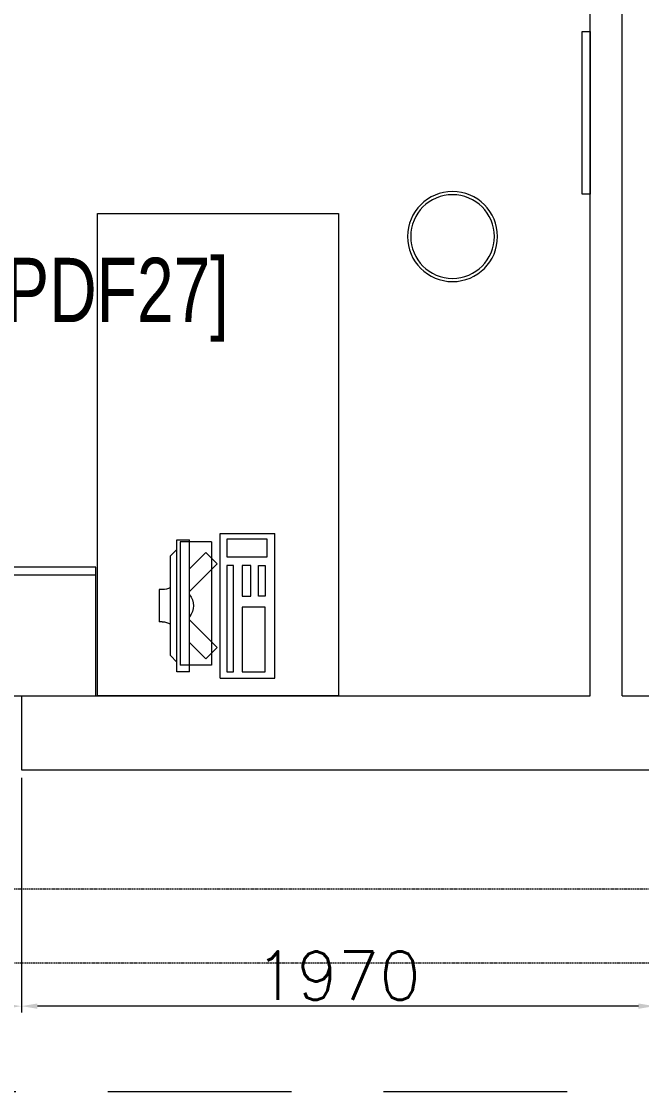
# Model space of a CAD drawing. Header units: millimetres. Extents: x -2143172 to 5255, y -610845 to 279739.
# Drawn here: x -1076125 to -1074197, y -595618 to -592291 of the extents above; entities that cross this region are included whole.
import ezdxf

# ---------------------------------------------------------------- set-up
doc = ezdxf.new("R2010")
doc.units = ezdxf.units.MM
doc.header["$LTSCALE"] = 30
doc.linetypes.add('HIDDEN', pattern=[9.525, 6.35, -3.175])
doc.linetypes.add('HIDDEN2', pattern=[0.1875, 0.125, -0.0625])
doc.layers.get('0').update_dxf_attribs({"lineweight": 5})
doc.layers.get('Defpoints').update_dxf_attribs({"lineweight": 5})
for name, color, linetype, lineweight in [('72_EGR_BASE_TEXT', 7, 'Continuous', 5), ('dims.', 152, 'Continuous', 5), ('LOADING', 163, 'Continuous', 5), ('Proj', 7, 'HIDDEN2', 5), ('Walls', 32, 'Continuous', 5)]:
    doc.layers.add(name, color=color, linetype=linetype, lineweight=lineweight)
doc.styles.add('SIMPLEX', font='SIMPLEX.shx', dxfattribs={"height": 150})
doc.styles.add('X3G_ENTITY_9F38', font='swisscl.ttf', dxfattribs={"height": 0.2})
doc.dimstyles.new('Buk', dxfattribs={"dimtxt": 150, "dimasz": 50, "dimexe": 20, "dimexo": 25, "dimgap": 20, "dimtad": 1, "dimdec": 0, "dimrnd": 5, "dimdsep": 46, "dimtxsty": 'SIMPLEX', "dimcen": 0, "dimdle": 20, "dimclrd": 256, "dimclre": 256, "dimclrt": 256, "dimadec": 0, "dimazin": 0, "dimtfac": 0.0075, "dimtdec": 0, "dimtmove": 1, "dimatfit": 2, "dimldrblk": 'ARCHTICK', "dimfxl": 1, "dimtolj": 1, "dimtzin": 0, "dimlwd": -1, "dimlwe": -1, "dimarcsym": 0})

# ---------------------------------------------------------------- blocks, each defined once
blk = doc.blocks.new('*D740')
at = {"layer": 'Defpoints', "color": 0, "transparency": 16777216}
for p in [(-1076125.4, -594618.1, 0.1), (-1074157, -594618.1, 0.1), (-1076125.4, -595352.5)]:
    blk.add_point(p, dxfattribs=at)
at = {"layer": 'dims.', "linetype": 'Continuous', "transparency": 16777216}
for p, q in [((-1076125.4, -594643.1), (-1076125.4, -595372.5)), ((-1074157, -594643.1), (-1074157, -595372.5))]:
    blk.add_line(p, q, dxfattribs=at)
at = {"layer": 'dims.', "transparency": 16777216}
blk.add_line((-1074207, -595352.5), (-1076075.4, -595352.5), dxfattribs=at)
for points in [[(-1076075.4, -595344.2), (-1076075.4, -595360.8), (-1076125.4, -595352.5)], [(-1074207, -595344.2), (-1074207, -595360.8), (-1074157, -595352.5)]]:
    blk.add_solid(points, dxfattribs=at)
at = {"layer": 'dims.', "transparency": 16777216, "insert": (-1075141.2, -595257.5), "char_height": 150, "attachment_point": 5, "style": 'SIMPLEX'}
blk.add_mtext('\\A1;1970', dxfattribs=at)
blk = doc.blocks.new('_ArchTick')
at = {"color": 0, "linetype": 'ByBlock', "const_width": 0.15}
blk.add_lwpolyline([(-0.5, -0.5), (0.5, 0.5)], dxfattribs=at)
blk = doc.blocks.new('*D741')
at = {"layer": 'Defpoints', "color": 0, "transparency": 16777216}
for p in [(-1077325.4, -594618.1, 0.1), (-1076125.4, -594618.1, 0.1), (-1077325.4, -595352.5)]:
    blk.add_point(p, dxfattribs=at)
at = {"layer": 'dims.', "linetype": 'Continuous', "transparency": 16777216}
for p, q in [((-1077325.4, -594643.1), (-1077325.4, -595372.5)), ((-1076125.4, -594643.1), (-1076125.4, -595372.5))]:
    blk.add_line(p, q, dxfattribs=at)
at = {"layer": 'dims.', "transparency": 16777216}
blk.add_line((-1076175.4, -595352.5), (-1077275.4, -595352.5), dxfattribs=at)
for points in [[(-1077275.4, -595344.2), (-1077275.4, -595360.8), (-1077325.4, -595352.5)], [(-1076175.4, -595344.2), (-1076175.4, -595360.8), (-1076125.4, -595352.5)]]:
    blk.add_solid(points, dxfattribs=at)
at = {"layer": 'dims.', "transparency": 16777216, "insert": (-1076725.4, -595257.5), "char_height": 150, "attachment_point": 5, "style": 'SIMPLEX'}
blk.add_mtext('\\A1;1200', dxfattribs=at)
blk = doc.blocks.new('WM00001-P')
blk.add_circle((0, 0), 0.14)
at = {"color": 8}
blk.add_circle((0, 0), 0.13, dxfattribs=at)
blk = doc.blocks.new('ITCWLS1-P')
for p, q in [((-0.17, 0.45), (-0.17, 0)), ((-0.17, 0.45), (0, 0.45)), ((0, 0.45), (0, 0)), ((-0.3251, 0.38, 0), (-0.3051, 0.4, 0)), ((-0.2651, 0.43, 0), (-0.3051, 0.43, 0)), ((-0.3051, 0.43, 0), (-0.3051, 0.02, 0)), ((-0.2651, 0.43, 0), (-0.2651, 0.02, 0)), ((-0.1496, 0.4305), (-0.1291, 0.4305)), ((-0.1291, 0.4305), (-0.1291, 0.4089)), ((-0.3251, 0.38, 0), (-0.3251, 0.07, 0)), ((-0.3251, 0.07, 0), (-0.3051, 0.05, 0)), ((-0.3051, 0.02, 0), (-0.2651, 0.02, 0)), ((-0.17, 0), (0, 0))]:
    blk.add_line(p, q)
at = {"color": 8, "linetype": 'HIDDEN'}
for p, q in [((-0.197, 0.4094), (-0.295, 0.4094)), ((-0.295, 0.0264), (-0.295, 0.4094)), ((-0.197, 0.0264), (-0.197, 0.4094)), ((-0.197, 0.0264), (-0.295, 0.0264))]:
    blk.add_line(p, q, dxfattribs=at)
at = {"color": 1, "extrusion": (2.48281e-10, 3.18408e-10, -1)}
for p, q in [((-0.2651, 0.3395), (-0.2144, 0.3902)), ((-0.1791, 0.3548), (-0.2144, 0.3902)), ((-0.2651, 0.2688), (-0.1791, 0.3548))]:
    blk.add_line(p, q, dxfattribs=at)
at = {"color": 1}
for p, q in [((-0.3503, 0.275), (-0.3596, 0.275)), ((-0.3596, 0.175), (-0.3596, 0.275)), ((-0.3503, 0.175), (-0.3596, 0.175))]:
    blk.add_line(p, q, dxfattribs=at)
at = {"color": 1, "extrusion": (2.48281e-10, -3.18408e-10, -1)}
for p, q in [((-0.2651, 0.1812), (-0.1791, 0.0952)), ((-0.2651, 0.1105), (-0.2144, 0.0598)), ((-0.1791, 0.0952), (-0.2144, 0.0598))]:
    blk.add_line(p, q, dxfattribs=at)
blk.add_lwpolyline([(-0.1291, 0.4089), (-0.1291, 0.1), (-0.1496, 0.1), (-0.1496, 0.4305)])
for points in [[(-0.1019, 0.4305), (-0.0304, 0.4305), (-0.0304, 0.2294), (-0.1019, 0.2294)], [(-0.1019, 0.1954), (-0.0747, 0.1954), (-0.0747, 0.1), (-0.1019, 0.1)], [(-0.0304, 0.1954), (-0.0508, 0.1954), (-0.0508, 0.1), (-0.0304, 0.1)], [(-0.1496, 0.0727), (-0.0236, 0.0727), (-0.0236, 0.0182), (-0.1496, 0.0182)]]:
    blk.add_lwpolyline(points, close=True)
at = {"color": 250, "linetype": 'Continuous'}
for points in [[(-0.1496, 0.1), (-0.1496, 0.1), (-0.1496, 0.1), (-0.1496, 0.1), (-0.1496, 0.1), (-0.1496, 0.1), (-0.1496, 0.1), (-0.1496, 0.1), (-0.1496, 0.1)], [(-0.1496, 0.1), (-0.1496, 0.1), (-0.1496, 0.1), (-0.1496, 0.1), (-0.1496, 0.1), (-0.1496, 0.1), (-0.1496, 0.1), (-0.1496, 0.1), (-0.1496, 0.1), (-0.1496, 0.1), (-0.1496, 0.1), (-0.1496, 0.1), (-0.1496, 0.1), (-0.1496, 0.1), (-0.1496, 0.1), (-0.1496, 0.1), (-0.1496, 0.1), (-0.1496, 0.1)], [(-0.1496, 0.1), (-0.1496, 0.1), (-0.1496, 0.1), (-0.1496, 0.1), (-0.1496, 0.1), (-0.1496, 0.1), (-0.1496, 0.1), (-0.1496, 0.1), (-0.1496, 0.1), (-0.1496, 0.1)], [(-0.1496, 0.1), (-0.1496, 0.1), (-0.1496, 0.1), (-0.1496, 0.1), (-0.1496, 0.1), (-0.1496, 0.1), (-0.1496, 0.1)], [(-0.1496, 0.1), (-0.1496, 0.1), (-0.1496, 0.1), (-0.1496, 0.1), (-0.1496, 0.1), (-0.1496, 0.1), (-0.1496, 0.1), (-0.1496, 0.1), (-0.1496, 0.1), (-0.1496, 0.1)], [(-0.1496, 0.1), (-0.1496, 0.1), (-0.1496, 0.1), (-0.1496, 0.1), (-0.1496, 0.1), (-0.1496, 0.1), (-0.1496, 0.1), (-0.1496, 0.1), (-0.1496, 0.1), (-0.1496, 0.1), (-0.1496, 0.1), (-0.1496, 0.1), (-0.1496, 0.1), (-0.1496, 0.1), (-0.1496, 0.1)], [(-0.1496, 0.1), (-0.1496, 0.1), (-0.1496, 0.1), (-0.1496, 0.1), (-0.1496, 0.1), (-0.1496, 0.1), (-0.1496, 0.1), (-0.1496, 0.1), (-0.1496, 0.1), (-0.1496, 0.1)], [(-0.1496, 0.1), (-0.1496, 0.1), (-0.1496, 0.1), (-0.1496, 0.1), (-0.1496, 0.1), (-0.1496, 0.1), (-0.1496, 0.1), (-0.1496, 0.1), (-0.1496, 0.1), (-0.1496, 0.1)], [(-0.1496, 0.1), (-0.1496, 0.1), (-0.1496, 0.1), (-0.1496, 0.1), (-0.1496, 0.1), (-0.1496, 0.1), (-0.1496, 0.1), (-0.1496, 0.1), (-0.1496, 0.1), (-0.1496, 0.1), (-0.1496, 0.1), (-0.1496, 0.1), (-0.1496, 0.1), (-0.1496, 0.1), (-0.1496, 0.1), (-0.1496, 0.1), (-0.1496, 0.1), (-0.1496, 0.1), (-0.1496, 0.1), (-0.1496, 0.1), (-0.1496, 0.1), (-0.1496, 0.1), (-0.1496, 0.1), (-0.1496, 0.1), (-0.1496, 0.1), (-0.1496, 0.1), (-0.1496, 0.1), (-0.1496, 0.1), (-0.1496, 0.1), (-0.1496, 0.1), (-0.1496, 0.1), (-0.1496, 0.1), (-0.1496, 0.1), (-0.1496, 0.1), (-0.1496, 0.1), (-0.1496, 0.1), (-0.1496, 0.1), (-0.1496, 0.1), (-0.1496, 0.1), (-0.1496, 0.1), (-0.1496, 0.1), (-0.1496, 0.1), (-0.1496, 0.1), (-0.1496, 0.1), (-0.1496, 0.1), (-0.1496, 0.1), (-0.1496, 0.1), (-0.1496, 0.1), (-0.1496, 0.1), (-0.1496, 0.1), (-0.1496, 0.1), (-0.1496, 0.1), (-0.1496, 0.1), (-0.1496, 0.1)], [(-0.1496, 0.1), (-0.1496, 0.1), (-0.1496, 0.1), (-0.1496, 0.1), (-0.1496, 0.1), (-0.1496, 0.1), (-0.1496, 0.1), (-0.1496, 0.1), (-0.1496, 0.1), (-0.1496, 0.1), (-0.1496, 0.1), (-0.1496, 0.1), (-0.1496, 0.1), (-0.1496, 0.1), (-0.1496, 0.1), (-0.1496, 0.1), (-0.1496, 0.1), (-0.1496, 0.1), (-0.1496, 0.1), (-0.1496, 0.1), (-0.1496, 0.1), (-0.1496, 0.1), (-0.1496, 0.1), (-0.1496, 0.1), (-0.1496, 0.1), (-0.1496, 0.1), (-0.1496, 0.1), (-0.1496, 0.1), (-0.1496, 0.1), (-0.1496, 0.1), (-0.1496, 0.1), (-0.1496, 0.1), (-0.1496, 0.1), (-0.1496, 0.1), (-0.1496, 0.1), (-0.1496, 0.1), (-0.1496, 0.1), (-0.1496, 0.1), (-0.1496, 0.1), (-0.1496, 0.1), (-0.1496, 0.1), (-0.1496, 0.1), (-0.1496, 0.1), (-0.1496, 0.1), (-0.1496, 0.1), (-0.1496, 0.1), (-0.1496, 0.1), (-0.1496, 0.1), (-0.1496, 0.1), (-0.1496, 0.1), (-0.1496, 0.1), (-0.1496, 0.1), (-0.1496, 0.1), (-0.1496, 0.1), (-0.1496, 0.1), (-0.1496, 0.1), (-0.1496, 0.1), (-0.1496, 0.1), (-0.1496, 0.1), (-0.1496, 0.1), (-0.1496, 0.1), (-0.1496, 0.1), (-0.1496, 0.1), (-0.1496, 0.1), (-0.1496, 0.1), (-0.1496, 0.1), (-0.1496, 0.1), (-0.1496, 0.1), (-0.1496, 0.1), (-0.1496, 0.1), (-0.1496, 0.1), (-0.1496, 0.1), (-0.1496, 0.1), (-0.1496, 0.1), (-0.1496, 0.1), (-0.1496, 0.1), (-0.1496, 0.1), (-0.1496, 0.1), (-0.1496, 0.1), (-0.1496, 0.1), (-0.1496, 0.1), (-0.1496, 0.1), (-0.1496, 0.1), (-0.1496, 0.1), (-0.1496, 0.1), (-0.1496, 0.1), (-0.1496, 0.1), (-0.1496, 0.1), (-0.1496, 0.1)], [(-0.1496, 0.1), (-0.1496, 0.1), (-0.1496, 0.1), (-0.1496, 0.1), (-0.1496, 0.1), (-0.1496, 0.1), (-0.1496, 0.1), (-0.1496, 0.1), (-0.1496, 0.1), (-0.1496, 0.1), (-0.1496, 0.1), (-0.1496, 0.1)], [(-0.1496, 0.1), (-0.1496, 0.1), (-0.1496, 0.1), (-0.1496, 0.1), (-0.1496, 0.1), (-0.1496, 0.1), (-0.1496, 0.1)], [(-0.1496, 0.1), (-0.1496, 0.1), (-0.1496, 0.1), (-0.1496, 0.1), (-0.1496, 0.1), (-0.1496, 0.1), (-0.1496, 0.1), (-0.1496, 0.1), (-0.1496, 0.1), (-0.1496, 0.1), (-0.1496, 0.1), (-0.1496, 0.1), (-0.1496, 0.1), (-0.1496, 0.1), (-0.1496, 0.1), (-0.1496, 0.1), (-0.1496, 0.1)], [(-0.1496, 0.1), (-0.1496, 0.1), (-0.1496, 0.1), (-0.1496, 0.1), (-0.1496, 0.1), (-0.1496, 0.1), (-0.1496, 0.1), (-0.1496, 0.1), (-0.1496, 0.1), (-0.1496, 0.1), (-0.1496, 0.1), (-0.1496, 0.1), (-0.1496, 0.1), (-0.1496, 0.1), (-0.1496, 0.1), (-0.1496, 0.1), (-0.1496, 0.1), (-0.1496, 0.1), (-0.1496, 0.1), (-0.1496, 0.1), (-0.1496, 0.1), (-0.1496, 0.1), (-0.1496, 0.1), (-0.1496, 0.1), (-0.1496, 0.1), (-0.1496, 0.1), (-0.1496, 0.1), (-0.1496, 0.1), (-0.1496, 0.1), (-0.1496, 0.1), (-0.1496, 0.1), (-0.1496, 0.1), (-0.1496, 0.1), (-0.1496, 0.1), (-0.1496, 0.1), (-0.1496, 0.1), (-0.1496, 0.1), (-0.1496, 0.1), (-0.1496, 0.1), (-0.1496, 0.1), (-0.1496, 0.1), (-0.1496, 0.1), (-0.1496, 0.1), (-0.1496, 0.1), (-0.1496, 0.1), (-0.1496, 0.1), (-0.1496, 0.1), (-0.1496, 0.1), (-0.1496, 0.1), (-0.1496, 0.1), (-0.1496, 0.1), (-0.1496, 0.1), (-0.1496, 0.1), (-0.1496, 0.1), (-0.1496, 0.1), (-0.1496, 0.1), (-0.1496, 0.1), (-0.1496, 0.1), (-0.1496, 0.1), (-0.1496, 0.1), (-0.1496, 0.1), (-0.1496, 0.1), (-0.1496, 0.1), (-0.1496, 0.1), (-0.1496, 0.1), (-0.1496, 0.1), (-0.1496, 0.1), (-0.1496, 0.1), (-0.1496, 0.1), (-0.1496, 0.1), (-0.1496, 0.1), (-0.1496, 0.1), (-0.1496, 0.1), (-0.1496, 0.1), (-0.1496, 0.1), (-0.1496, 0.1), (-0.1496, 0.1), (-0.1496, 0.1), (-0.1496, 0.1), (-0.1496, 0.1), (-0.1496, 0.1), (-0.1496, 0.1), (-0.1496, 0.1), (-0.1496, 0.1), (-0.1496, 0.1), (-0.1496, 0.1), (-0.1496, 0.1), (-0.1496, 0.1), (-0.1496, 0.1), (-0.1496, 0.1), (-0.1496, 0.1), (-0.1496, 0.1), (-0.1496, 0.1), (-0.1496, 0.1), (-0.1496, 0.1), (-0.1496, 0.1), (-0.1496, 0.1), (-0.1496, 0.1), (-0.1496, 0.1), (-0.1496, 0.1), (-0.1496, 0.1), (-0.1496, 0.1), (-0.1496, 0.1), (-0.1496, 0.1), (-0.1496, 0.1), (-0.1496, 0.1), (-0.1496, 0.1), (-0.1496, 0.1), (-0.1496, 0.1), (-0.1496, 0.1), (-0.1496, 0.1)], [(-0.1496, 0.1), (-0.1496, 0.1), (-0.1496, 0.1), (-0.1496, 0.1), (-0.1496, 0.1), (-0.1496, 0.1), (-0.1496, 0.1), (-0.1496, 0.1)]]:
    blk.add_lwpolyline(points, dxfattribs=at)
for points in [[(-0.1496, 0.1), (-0.1496, 0.1), (-0.1496, 0.1), (-0.1496, 0.1), (-0.1496, 0.1), (-0.1496, 0.1), (-0.1496, 0.1), (-0.1496, 0.1), (-0.1496, 0.1), (-0.1496, 0.1), (-0.1496, 0.1), (-0.1496, 0.1), (-0.1496, 0.1), (-0.1496, 0.1), (-0.1496, 0.1), (-0.1496, 0.1), (-0.1496, 0.1), (-0.1496, 0.1), (-0.1496, 0.1), (-0.1496, 0.1), (-0.1496, 0.1), (-0.1496, 0.1), (-0.1496, 0.1), (-0.1496, 0.1), (-0.1496, 0.1), (-0.1496, 0.1), (-0.1496, 0.1), (-0.1496, 0.1), (-0.1496, 0.1), (-0.1496, 0.1), (-0.1496, 0.1), (-0.1496, 0.1), (-0.1496, 0.1), (-0.1496, 0.1), (-0.1496, 0.1), (-0.1496, 0.1), (-0.1496, 0.1), (-0.1496, 0.1), (-0.1496, 0.1), (-0.1496, 0.1), (-0.1496, 0.1), (-0.1496, 0.1), (-0.1496, 0.1), (-0.1496, 0.1), (-0.1496, 0.1), (-0.1496, 0.1), (-0.1496, 0.1), (-0.1496, 0.1), (-0.1496, 0.1), (-0.1496, 0.1), (-0.1496, 0.1), (-0.1496, 0.1), (-0.1496, 0.1), (-0.1496, 0.1), (-0.1496, 0.1), (-0.1496, 0.1), (-0.1496, 0.1), (-0.1496, 0.1), (-0.1496, 0.1), (-0.1496, 0.1), (-0.1496, 0.1), (-0.1496, 0.1), (-0.1496, 0.1), (-0.1496, 0.1), (-0.1496, 0.1), (-0.1496, 0.1), (-0.1496, 0.1), (-0.1496, 0.1), (-0.1496, 0.1), (-0.1496, 0.1), (-0.1496, 0.1), (-0.1496, 0.1), (-0.1496, 0.1), (-0.1496, 0.1), (-0.1496, 0.1), (-0.1496, 0.1), (-0.1496, 0.1), (-0.1496, 0.1), (-0.1496, 0.1), (-0.1496, 0.1), (-0.1496, 0.1), (-0.1496, 0.1), (-0.1496, 0.1), (-0.1496, 0.1), (-0.1496, 0.1), (-0.1496, 0.1), (-0.1496, 0.1), (-0.1496, 0.1), (-0.1496, 0.1), (-0.1496, 0.1), (-0.1496, 0.1), (-0.1496, 0.1), (-0.1496, 0.1), (-0.1496, 0.1), (-0.1496, 0.1), (-0.1496, 0.1), (-0.1496, 0.1), (-0.1496, 0.1), (-0.1496, 0.1), (-0.1496, 0.1), (-0.1496, 0.1), (-0.1496, 0.1), (-0.1496, 0.1), (-0.1496, 0.1), (-0.1496, 0.1), (-0.1496, 0.1), (-0.1496, 0.1), (-0.1496, 0.1), (-0.1496, 0.1), (-0.1496, 0.1), (-0.1496, 0.1), (-0.1496, 0.1), (-0.1496, 0.1), (-0.1496, 0.1), (-0.1496, 0.1), (-0.1496, 0.1), (-0.1496, 0.1), (-0.1496, 0.1), (-0.1496, 0.1), (-0.1496, 0.1), (-0.1496, 0.1), (-0.1496, 0.1), (-0.1496, 0.1), (-0.1496, 0.1), (-0.1496, 0.1), (-0.1496, 0.1), (-0.1496, 0.1), (-0.1496, 0.1), (-0.1496, 0.1), (-0.1496, 0.1), (-0.1496, 0.1), (-0.1496, 0.1), (-0.1496, 0.1), (-0.1496, 0.1), (-0.1496, 0.1), (-0.1496, 0.1), (-0.1496, 0.1), (-0.1496, 0.1), (-0.1496, 0.1), (-0.1496, 0.1), (-0.1496, 0.1), (-0.1496, 0.1), (-0.1496, 0.1), (-0.1496, 0.1), (-0.1496, 0.1), (-0.1496, 0.1), (-0.1496, 0.1), (-0.1496, 0.1), (-0.1496, 0.1), (-0.1496, 0.1), (-0.1496, 0.1), (-0.1496, 0.1), (-0.1496, 0.1), (-0.1496, 0.1), (-0.1496, 0.1), (-0.1496, 0.1), (-0.1496, 0.1), (-0.1496, 0.1), (-0.1496, 0.1), (-0.1496, 0.1), (-0.1496, 0.1), (-0.1496, 0.1), (-0.1496, 0.1), (-0.1496, 0.1), (-0.1496, 0.1), (-0.1496, 0.1), (-0.1496, 0.1), (-0.1496, 0.1), (-0.1496, 0.1), (-0.1496, 0.1), (-0.1496, 0.1), (-0.1496, 0.1), (-0.1496, 0.1), (-0.1496, 0.1), (-0.1496, 0.1), (-0.1496, 0.1), (-0.1496, 0.1), (-0.1496, 0.1), (-0.1496, 0.1), (-0.1496, 0.1), (-0.1496, 0.1), (-0.1496, 0.1), (-0.1496, 0.1), (-0.1496, 0.1), (-0.1496, 0.1), (-0.1496, 0.1), (-0.1496, 0.1), (-0.1496, 0.1), (-0.1496, 0.1), (-0.1496, 0.1), (-0.1496, 0.1), (-0.1496, 0.1), (-0.1496, 0.1), (-0.1496, 0.1), (-0.1496, 0.1), (-0.1496, 0.1), (-0.1496, 0.1), (-0.1496, 0.1), (-0.1496, 0.1), (-0.1496, 0.1), (-0.1496, 0.1), (-0.1496, 0.1), (-0.1496, 0.1), (-0.1496, 0.1), (-0.1496, 0.1), (-0.1496, 0.1), (-0.1496, 0.1), (-0.1496, 0.1), (-0.1496, 0.1), (-0.1496, 0.1), (-0.1496, 0.1), (-0.1496, 0.1), (-0.1496, 0.1), (-0.1496, 0.1), (-0.1496, 0.1), (-0.1496, 0.1), (-0.1496, 0.1), (-0.1496, 0.1), (-0.1496, 0.1), (-0.1496, 0.1), (-0.1496, 0.1), (-0.1496, 0.1), (-0.1496, 0.1), (-0.1496, 0.1), (-0.1496, 0.1), (-0.1496, 0.1), (-0.1496, 0.1), (-0.1496, 0.1), (-0.1496, 0.1), (-0.1496, 0.1), (-0.1496, 0.1), (-0.1496, 0.1), (-0.1496, 0.1), (-0.1496, 0.1), (-0.1496, 0.1), (-0.1496, 0.1), (-0.1496, 0.1), (-0.1496, 0.1), (-0.1496, 0.1), (-0.1496, 0.1), (-0.1496, 0.1), (-0.1496, 0.1), (-0.1496, 0.1), (-0.1496, 0.1), (-0.1496, 0.1), (-0.1496, 0.1), (-0.1496, 0.1), (-0.1496, 0.1), (-0.1496, 0.1), (-0.1496, 0.1), (-0.1496, 0.1), (-0.1496, 0.1), (-0.1496, 0.1), (-0.1496, 0.1), (-0.1496, 0.1), (-0.1496, 0.1), (-0.1496, 0.1), (-0.1496, 0.1), (-0.1496, 0.1), (-0.1496, 0.1), (-0.1496, 0.1), (-0.1496, 0.1), (-0.1496, 0.1), (-0.1496, 0.1), (-0.1496, 0.1), (-0.1496, 0.1), (-0.1496, 0.1), (-0.1496, 0.1), (-0.1496, 0.1), (-0.1496, 0.1), (-0.1496, 0.1), (-0.1496, 0.1), (-0.1496, 0.1), (-0.1496, 0.1), (-0.1496, 0.1), (-0.1496, 0.1), (-0.1496, 0.1)], [(-0.1496, 0.1), (-0.1496, 0.1), (-0.1496, 0.1), (-0.1496, 0.1), (-0.1496, 0.1), (-0.1496, 0.1), (-0.1496, 0.1), (-0.1496, 0.1), (-0.1496, 0.1), (-0.1496, 0.1), (-0.1496, 0.1), (-0.1496, 0.1), (-0.1496, 0.1), (-0.1496, 0.1), (-0.1496, 0.1), (-0.1496, 0.1), (-0.1496, 0.1), (-0.1496, 0.1), (-0.1496, 0.1), (-0.1496, 0.1), (-0.1496, 0.1), (-0.1496, 0.1), (-0.1496, 0.1), (-0.1496, 0.1), (-0.1496, 0.1), (-0.1496, 0.1), (-0.1496, 0.1), (-0.1496, 0.1), (-0.1496, 0.1), (-0.1496, 0.1), (-0.1496, 0.1), (-0.1496, 0.1), (-0.1496, 0.1), (-0.1496, 0.1), (-0.1496, 0.1), (-0.1496, 0.1), (-0.1496, 0.1), (-0.1496, 0.1), (-0.1496, 0.1), (-0.1496, 0.1), (-0.1496, 0.1), (-0.1496, 0.1), (-0.1496, 0.1), (-0.1496, 0.1), (-0.1496, 0.1), (-0.1496, 0.1), (-0.1496, 0.1), (-0.1496, 0.1), (-0.1496, 0.1), (-0.1496, 0.1), (-0.1496, 0.1), (-0.1496, 0.1), (-0.1496, 0.1), (-0.1496, 0.1), (-0.1496, 0.1), (-0.1496, 0.1), (-0.1496, 0.1), (-0.1496, 0.1), (-0.1496, 0.1), (-0.1496, 0.1), (-0.1496, 0.1), (-0.1496, 0.1), (-0.1496, 0.1), (-0.1496, 0.1), (-0.1496, 0.1), (-0.1496, 0.1), (-0.1496, 0.1), (-0.1496, 0.1), (-0.1496, 0.1), (-0.1496, 0.1), (-0.1496, 0.1), (-0.1496, 0.1), (-0.1496, 0.1), (-0.1496, 0.1), (-0.1496, 0.1), (-0.1496, 0.1), (-0.1496, 0.1), (-0.1496, 0.1), (-0.1496, 0.1), (-0.1496, 0.1), (-0.1496, 0.1), (-0.1496, 0.1), (-0.1496, 0.1), (-0.1496, 0.1), (-0.1496, 0.1), (-0.1496, 0.1), (-0.1496, 0.1), (-0.1496, 0.1), (-0.1496, 0.1), (-0.1496, 0.1), (-0.1496, 0.1), (-0.1496, 0.1), (-0.1496, 0.1), (-0.1496, 0.1), (-0.1496, 0.1), (-0.1496, 0.1), (-0.1496, 0.1), (-0.1496, 0.1), (-0.1496, 0.1), (-0.1496, 0.1), (-0.1496, 0.1), (-0.1496, 0.1), (-0.1496, 0.1), (-0.1496, 0.1), (-0.1496, 0.1), (-0.1496, 0.1), (-0.1496, 0.1), (-0.1496, 0.1), (-0.1496, 0.1), (-0.1496, 0.1), (-0.1496, 0.1), (-0.1496, 0.1), (-0.1496, 0.1), (-0.1496, 0.1), (-0.1496, 0.1), (-0.1496, 0.1), (-0.1496, 0.1), (-0.1496, 0.1), (-0.1496, 0.1), (-0.1496, 0.1), (-0.1496, 0.1), (-0.1496, 0.1), (-0.1496, 0.1), (-0.1496, 0.1), (-0.1496, 0.1), (-0.1496, 0.1), (-0.1496, 0.1), (-0.1496, 0.1), (-0.1496, 0.1), (-0.1496, 0.1), (-0.1496, 0.1), (-0.1496, 0.1), (-0.1496, 0.1), (-0.1496, 0.1), (-0.1496, 0.1), (-0.1496, 0.1), (-0.1496, 0.1), (-0.1496, 0.1), (-0.1496, 0.1), (-0.1496, 0.1), (-0.1496, 0.1), (-0.1496, 0.1), (-0.1496, 0.1), (-0.1496, 0.1), (-0.1496, 0.1), (-0.1496, 0.1), (-0.1496, 0.1), (-0.1496, 0.1), (-0.1496, 0.1), (-0.1496, 0.1), (-0.1496, 0.1), (-0.1496, 0.1), (-0.1496, 0.1), (-0.1496, 0.1), (-0.1496, 0.1), (-0.1496, 0.1), (-0.1496, 0.1), (-0.1496, 0.1), (-0.1496, 0.1), (-0.1496, 0.1), (-0.1496, 0.1), (-0.1496, 0.1), (-0.1496, 0.1), (-0.1496, 0.1), (-0.1496, 0.1), (-0.1496, 0.1), (-0.1496, 0.1), (-0.1496, 0.1), (-0.1496, 0.1), (-0.1496, 0.1), (-0.1496, 0.1), (-0.1496, 0.1), (-0.1496, 0.1), (-0.1496, 0.1), (-0.1496, 0.1), (-0.1496, 0.1), (-0.1496, 0.1), (-0.1496, 0.1), (-0.1496, 0.1), (-0.1496, 0.1), (-0.1496, 0.1), (-0.1496, 0.1), (-0.1496, 0.1), (-0.1496, 0.1), (-0.1496, 0.1), (-0.1496, 0.1), (-0.1496, 0.1), (-0.1496, 0.1), (-0.1496, 0.1), (-0.1496, 0.1), (-0.1496, 0.1), (-0.1496, 0.1), (-0.1496, 0.1), (-0.1496, 0.1), (-0.1496, 0.1), (-0.1496, 0.1), (-0.1496, 0.1), (-0.1496, 0.1), (-0.1496, 0.1), (-0.1496, 0.1), (-0.1496, 0.1), (-0.1496, 0.1), (-0.1496, 0.1), (-0.1496, 0.1), (-0.1496, 0.1), (-0.1496, 0.1), (-0.1496, 0.1), (-0.1496, 0.1), (-0.1496, 0.1), (-0.1496, 0.1), (-0.1496, 0.1), (-0.1496, 0.1), (-0.1496, 0.1), (-0.1496, 0.1)], [(-0.1496, 0.1), (-0.1496, 0.1), (-0.1496, 0.1), (-0.1496, 0.1), (-0.1496, 0.1), (-0.1496, 0.1), (-0.1496, 0.1), (-0.1496, 0.1), (-0.1496, 0.1), (-0.1496, 0.1), (-0.1496, 0.1), (-0.1496, 0.1), (-0.1496, 0.1), (-0.1496, 0.1), (-0.1496, 0.1), (-0.1496, 0.1), (-0.1496, 0.1), (-0.1496, 0.1), (-0.1496, 0.1), (-0.1496, 0.1), (-0.1496, 0.1), (-0.1496, 0.1), (-0.1496, 0.1), (-0.1496, 0.1), (-0.1496, 0.1), (-0.1496, 0.1), (-0.1496, 0.1), (-0.1496, 0.1), (-0.1496, 0.1), (-0.1496, 0.1), (-0.1496, 0.1), (-0.1496, 0.1), (-0.1496, 0.1), (-0.1496, 0.1), (-0.1496, 0.1), (-0.1496, 0.1), (-0.1496, 0.1), (-0.1496, 0.1), (-0.1496, 0.1), (-0.1496, 0.1), (-0.1496, 0.1), (-0.1496, 0.1), (-0.1496, 0.1), (-0.1496, 0.1), (-0.1496, 0.1), (-0.1496, 0.1), (-0.1496, 0.1), (-0.1496, 0.1), (-0.1496, 0.1), (-0.1496, 0.1), (-0.1496, 0.1), (-0.1496, 0.1), (-0.1496, 0.1), (-0.1496, 0.1), (-0.1496, 0.1), (-0.1496, 0.1), (-0.1496, 0.1), (-0.1496, 0.1), (-0.1496, 0.1), (-0.1496, 0.1), (-0.1496, 0.1), (-0.1496, 0.1), (-0.1496, 0.1), (-0.1496, 0.1), (-0.1496, 0.1), (-0.1496, 0.1), (-0.1496, 0.1), (-0.1496, 0.1), (-0.1496, 0.1), (-0.1496, 0.1), (-0.1496, 0.1), (-0.1496, 0.1), (-0.1496, 0.1), (-0.1496, 0.1), (-0.1496, 0.1), (-0.1496, 0.1), (-0.1496, 0.1), (-0.1496, 0.1), (-0.1496, 0.1), (-0.1496, 0.1), (-0.1496, 0.1), (-0.1496, 0.1), (-0.1496, 0.1), (-0.1496, 0.1), (-0.1496, 0.1), (-0.1496, 0.1), (-0.1496, 0.1), (-0.1496, 0.1), (-0.1496, 0.1), (-0.1496, 0.1), (-0.1496, 0.1), (-0.1496, 0.1), (-0.1496, 0.1), (-0.1496, 0.1), (-0.1496, 0.1), (-0.1496, 0.1), (-0.1496, 0.1), (-0.1496, 0.1), (-0.1496, 0.1), (-0.1496, 0.1), (-0.1496, 0.1), (-0.1496, 0.1), (-0.1496, 0.1), (-0.1496, 0.1), (-0.1496, 0.1), (-0.1496, 0.1), (-0.1496, 0.1), (-0.1496, 0.1), (-0.1496, 0.1), (-0.1496, 0.1), (-0.1496, 0.1), (-0.1496, 0.1), (-0.1496, 0.1), (-0.1496, 0.1), (-0.1496, 0.1), (-0.1496, 0.1), (-0.1496, 0.1), (-0.1496, 0.1), (-0.1496, 0.1), (-0.1496, 0.1), (-0.1496, 0.1), (-0.1496, 0.1), (-0.1496, 0.1), (-0.1496, 0.1), (-0.1496, 0.1), (-0.1496, 0.1), (-0.1496, 0.1), (-0.1496, 0.1), (-0.1496, 0.1), (-0.1496, 0.1), (-0.1496, 0.1), (-0.1496, 0.1), (-0.1496, 0.1), (-0.1496, 0.1), (-0.1496, 0.1), (-0.1496, 0.1), (-0.1496, 0.1), (-0.1496, 0.1), (-0.1496, 0.1), (-0.1496, 0.1), (-0.1496, 0.1), (-0.1496, 0.1), (-0.1496, 0.1), (-0.1496, 0.1), (-0.1496, 0.1), (-0.1496, 0.1), (-0.1496, 0.1), (-0.1496, 0.1), (-0.1496, 0.1), (-0.1496, 0.1), (-0.1496, 0.1), (-0.1496, 0.1), (-0.1496, 0.1), (-0.1496, 0.1), (-0.1496, 0.1), (-0.1496, 0.1), (-0.1496, 0.1), (-0.1496, 0.1), (-0.1496, 0.1), (-0.1496, 0.1), (-0.1496, 0.1), (-0.1496, 0.1), (-0.1496, 0.1), (-0.1496, 0.1), (-0.1496, 0.1), (-0.1496, 0.1), (-0.1496, 0.1), (-0.1496, 0.1), (-0.1496, 0.1), (-0.1496, 0.1), (-0.1496, 0.1), (-0.1496, 0.1), (-0.1496, 0.1), (-0.1496, 0.1), (-0.1496, 0.1), (-0.1496, 0.1), (-0.1496, 0.1), (-0.1496, 0.1), (-0.1496, 0.1), (-0.1496, 0.1), (-0.1496, 0.1), (-0.1496, 0.1), (-0.1496, 0.1), (-0.1496, 0.1), (-0.1496, 0.1), (-0.1496, 0.1), (-0.1496, 0.1), (-0.1496, 0.1), (-0.1496, 0.1), (-0.1496, 0.1), (-0.1496, 0.1), (-0.1496, 0.1), (-0.1496, 0.1), (-0.1496, 0.1), (-0.1496, 0.1), (-0.1496, 0.1), (-0.1496, 0.1), (-0.1496, 0.1), (-0.1496, 0.1), (-0.1496, 0.1), (-0.1496, 0.1), (-0.1496, 0.1), (-0.1496, 0.1), (-0.1496, 0.1), (-0.1496, 0.1), (-0.1496, 0.1), (-0.1496, 0.1), (-0.1496, 0.1), (-0.1496, 0.1), (-0.1496, 0.1), (-0.1496, 0.1), (-0.1496, 0.1), (-0.1496, 0.1), (-0.1496, 0.1), (-0.1496, 0.1), (-0.1496, 0.1), (-0.1496, 0.1), (-0.1496, 0.1), (-0.1496, 0.1)]]:
    blk.add_lwpolyline(points, close=True, dxfattribs=at)
at = {"color": 1}
for centre, radius, start, end in [((-0.3503, 0.325), 0.05, 270, 300.3093), ((-0.3089, 0.225), 0.0556, 321.9431, 38.0569), ((-0.3503, 0.125), 0.05, 59.6907, 90)]:
    blk.add_arc(centre, radius, start, end, dxfattribs=at)
blk = doc.blocks.new('GF21027-P')
at = {"color": 0}
for p, q in [((0.4, 0.4), (-0.4, 0.4)), ((-0.4, 0.4), (-0.4, 0)), ((0.4, 0), (0.4, 0.4)), ((-0.4, 0.025), (0.4, 0.025)), ((-0.4, 0), (0.4, 0))]:
    blk.add_line(p, q, dxfattribs=at)

msp = doc.modelspace()

# ---------------------------------------------------------------- linework, layer by layer
at = {"layer": 'LOADING', "elevation": 0.2}
msp.add_lwpolyline([(-1074382, -592322.6), (-1074357, -592322.6), (-1074357, -592828.6), (-1074382, -592828.6), (-1074382, -592322.6)], dxfattribs=at)
at = {"layer": 'LOADING', "elevation": 0.1}
msp.add_lwpolyline([(-1075139.1, -594388.1), (-1075889.1, -594388.1), (-1075889.1, -592888.1), (-1075139.1, -592888.1)], close=True, dxfattribs=at)
at = {"layer": 'Proj'}
for p, q in [((-1087347.2, -594988.1, 0.2), (-1072406.8, -594988.1, 0.2)), ((-1087577.2, -595218.1, 0.2), (-1072176.8, -595218.1, 0.2))]:
    msp.add_line(p, q, dxfattribs=at)
at = {"layer": 'Proj', "linetype": 'HIDDEN', "ltscale": 3, "elevation": 0.2}
msp.add_lwpolyline([(-1058727, -571718.1), (-1110147, -571718.1), (-1110147, -595618.1), (-1058727, -595618.1)], dxfattribs=at)
at = {"layer": 'Walls'}
for p, q in [((-1074357, -594388.1, 0.2), (-1074357, -591468.1, 0.2)), ((-1074257, -594388.1, 0.2), (-1074257, -592168.1, 0.2)), ((-1076125.4, -594388.1, 0.2), (-1074357, -594388.1, 0.2)), ((-1076125.4, -594388.1, 0.2), (-1076125.4, -594618.1, 0.2)), ((-1076125.4, -594388.1, 0.2), (-1076125.4, -594618.1, 0.2)), ((-1074257, -594388.1, 0.2), (-1074157, -594388.1, 0.2)), ((-1076125.4, -594618.1, 0.2), (-1074157, -594618.1, 0.2))]:
    msp.add_line(p, q, dxfattribs=at)

# ---------------------------------------------------------------- block references
at = {"layer": 'LOADING', "extrusion": (-2.25644e-18, -2.24019e-05, -1), "xscale": 1000, "yscale": 1000, "zscale": 1000, "rotation": 270}
msp.add_blockref('WM00001-P', (1074784.9, -592960, 13.2), dxfattribs=at)
at = {"layer": 'LOADING', "extrusion": (8.01373e-06, -1.9399e-16, 1), "xscale": -1000.000000000013, "yscale": 1000.000000000013, "zscale": 1000.000000000013, "rotation": 180}
msp.add_blockref('ITCWLS1-P', (-1075337.2, -593882.7, -8.5), dxfattribs=at)
at = {"layer": 'LOADING', "color": 1, "xscale": 1000, "yscale": 1000, "zscale": 1000, "rotation": 180.0000000209116}
msp.add_blockref('GF21027-P', (-1076294.5, -593988.1, 0.1), dxfattribs=at)

# ---------------------------------------------------------------- texts
at = {"layer": '72_EGR_BASE_TEXT', "insert": (-1075936.8, -593026.1, 0.2), "char_height": 200, "attachment_point": 2, "style": 'X3G_ENTITY_9F38'}
msp.add_mtext('[OPDF27]', dxfattribs=at)

# ---------------------------------------------------------------- dimensions: what is measured, and where the dimension line sits
at = {"layer": 'dims.'}
for base, p1, p2, picture, middle in [((-1077325.4, -595352.5, 0.1), (-1076125.4, -594618.1, 0.2), (-1077325.4, -594618.1, 0.2), '*D741', (-1076725.4, -595257.5, 0.1)), ((-1076125.4, -595352.5, 0.1), (-1074157, -594618.1, 0.2), (-1076125.4, -594618.1, 0.2), '*D740', (-1075141.2, -595257.5, 0.1))]:
    dim = msp.add_linear_dim(base=base, p1=p1, p2=p2, dimstyle='Buk', dxfattribs=at)
    dim.commit()
    dim.dimension.update_dxf_attribs({"geometry": picture, "text_midpoint": middle})

doc.saveas('drawing.dxf')
